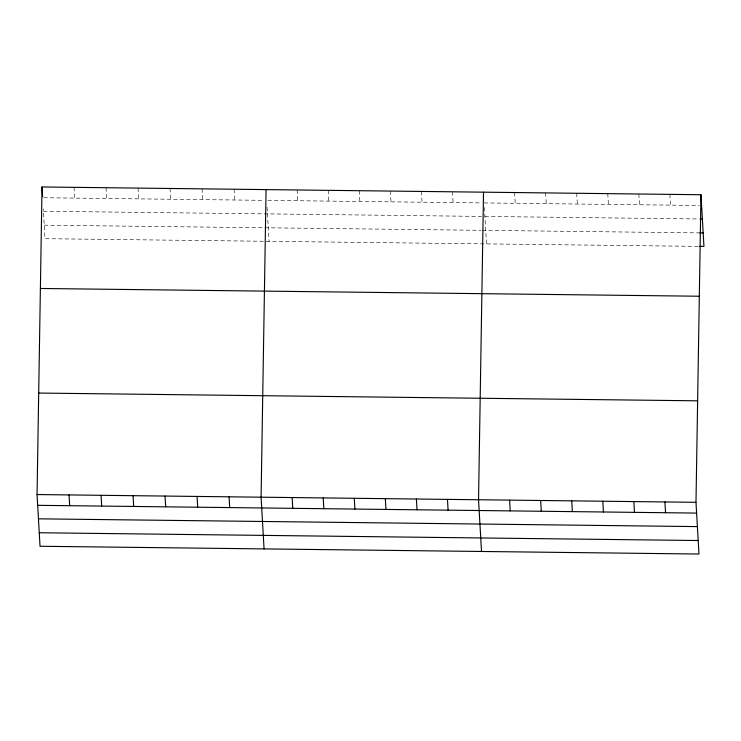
<?xml version="1.0" encoding="UTF-8"?>
<svg xmlns="http://www.w3.org/2000/svg" width="741" height="741" viewBox="0 0 741 741"><rect width="100%" height="100%" fill="white"/><g stroke="black" fill="none" stroke-linecap="round" stroke-linejoin="round"><path stroke-width="0.56" stroke-dasharray="3.71 2.78" d="M43.802 197.745L264.407 200.348M267.844 200.385L481.845 202.914M484.142 202.932L699.291 205.47M43.432 211.25L481.465 216.409M484.92 216.446L698.92 218.975M44.238 225.171L263.703 227.756M264.843 227.765L481.122 230.321M482.271 230.331L699.717 232.896M698.198 246.382L45.016 238.685L43.302 208.999M669.901 194.364L670.522 205.137M638.844 194.003L639.464 204.766M607.777 193.633L608.398 204.405M576.711 193.271L577.332 204.034M545.645 192.901L546.265 203.664M514.587 192.54L515.208 203.303M484.401 207.443L486.504 243.882M452.455 191.799L453.075 202.571M421.397 191.437L422.018 202.2M390.331 191.067L390.952 201.839M359.265 190.706L359.885 201.469M328.198 190.335L328.819 201.107M297.141 189.974L297.762 200.737M267.084 207.128L269.057 241.325M234.063 189.233L234.693 199.996M202.061 188.853L202.682 199.616M170.059 188.473L170.68 199.246M138.048 188.094L138.669 198.866M106.046 187.723L106.667 198.486M74.044 187.343L74.665 198.116"/><path stroke-width="1.11" d="M700.967 194.735L695.984 502.315L698.967 554.036L40.033 546.265L37.05 494.553L42.033 186.964L700.967 194.735L703.95 246.447L699.347 246.392M266.075 189.603L261.091 497.192L264.065 548.905M483.521 192.169L478.538 499.758L481.52 551.471M700.069 218.984L702.366 219.012M699.717 232.896L703.172 232.933M40.394 288.471L699.319 296.233M38.699 393.054L697.624 400.816M37.05 494.553L695.984 502.315M37.671 505.325L696.605 513.087M38.449 518.83L697.383 526.601M39.254 532.751L698.189 540.522M664.918 501.953L665.538 512.716M633.851 501.583L634.472 512.355M602.794 501.222L603.415 511.985M571.728 500.851L572.348 511.623M540.661 500.49L541.282 511.253M509.595 500.119L510.216 510.892M447.471 499.388L448.092 510.16M416.405 499.026L417.026 509.789M385.339 498.656L385.959 509.428M354.281 498.295L354.902 509.058M323.215 497.924L323.836 508.697M292.149 497.563L292.769 508.326M229.08 496.813L229.701 507.585M197.078 496.442L197.699 507.205M165.067 496.062L165.688 506.825M133.065 495.683L133.686 506.455M101.063 495.312L101.684 506.075M69.052 494.932L69.673 505.695M42.033 186.964L42.598 196.661"/></g></svg>
